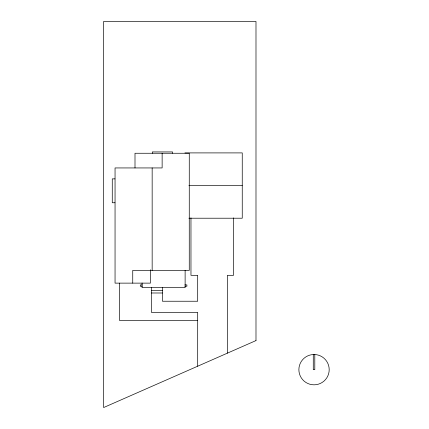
<?xml version="1.0" encoding="UTF-8"?>
<svg xmlns="http://www.w3.org/2000/svg" width="429" height="429" viewBox="0 0 429 429"><rect width="100%" height="100%" fill="white"/><g stroke="black" fill="none" stroke-linecap="round" stroke-linejoin="round"><path stroke-width="0.64" d="M184.904 152.901L242.251 152.901L242.251 218.216L188.905 218.216M114.929 178.872L112.269 178.872L112.269 202.751L114.929 202.751M188.905 185.559L242.251 185.559M142.31 284.91L140.304 284.91L140.304 286.24L142.299 286.24M184.904 284.91L186.899 284.91L186.899 286.24L184.904 286.24M151.416 290.331L162.452 290.331M151.416 292.991L162.452 292.991M197.689 320.356L119.418 320.356L119.418 283.129M314.795 354.552L314.795 369.664L313.277 369.664L313.277 354.552M233.521 217.878L233.521 275.316L227.381 275.316L227.381 353.158M197.689 366.21L197.689 312.376L151.416 312.376L151.416 287.671M190.969 217.878L190.969 275.316L197.689 275.316L197.689 301.238L162.452 301.238L162.452 287.671M185.124 270.367L185.124 287.671L142.074 287.671L142.074 283.011M172.555 153.26L172.555 151.93L152.333 151.93L152.333 153.26M162.135 153.26L162.135 167.943L115.052 167.943L115.052 283.129L150.429 283.129L150.429 269.744M152.161 167.943L152.161 270.388M135.001 167.932L135.001 153.26L189.269 153.26L189.269 270.388L132.738 270.388L132.738 283.129M255.99 340.583L103.625 407.55L103.625 21.45L255.99 21.45L255.99 340.583M314.039 354.504L312.06 354.633A15.16 15.16 0 0 0 301.255 377.81A15.16 15.16 0 0 0 326.823 377.81A15.16 15.16 0 0 0 316.017 354.633L314.039 354.504"/></g></svg>
